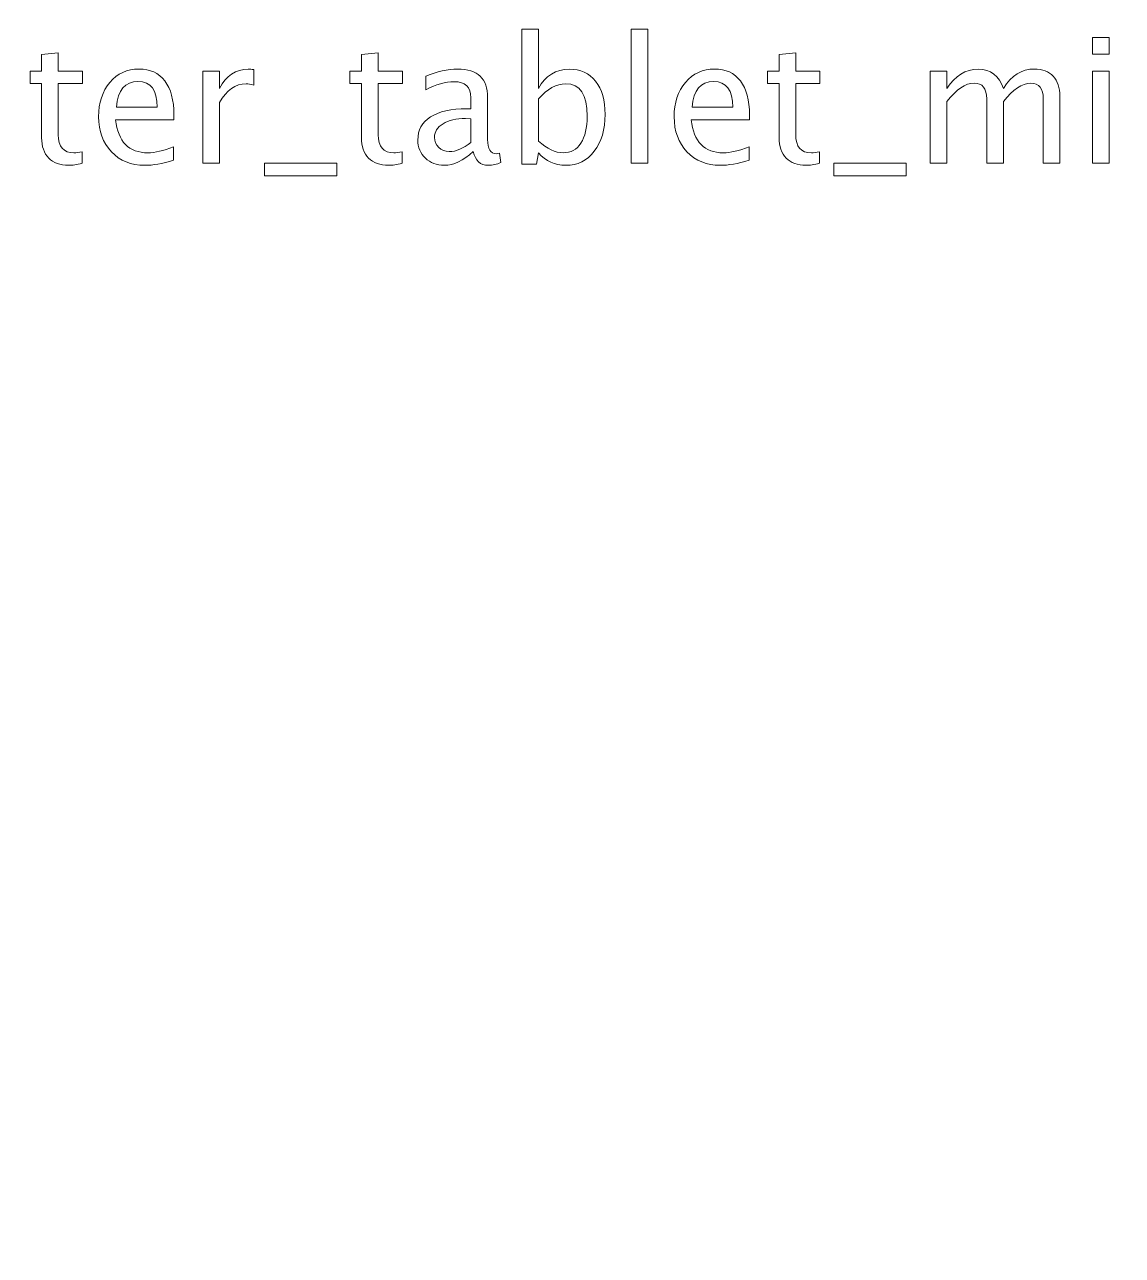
# Model space of a CAD drawing. Header units: centimetres. Extents: x -69 to 69, y -115 to 104.
# Drawn here: x -5.82 to -0.48, y -80.96 to -74.96 of the extents above; entities that cross this region are included whole.
import ezdxf

# ---------------------------------------------------------------- set-up
doc = ezdxf.new("R2010")
doc.units = ezdxf.units.CM
doc.header["$MEASUREMENT"] = 0
doc.layers.add('Layer 1', color=7, linetype='Continuous')

msp = doc.modelspace()

# ---------------------------------------------------------------- linework, layer by layer
at = {"layer": 'Layer 1', "lineweight": 53}
for points, knots in [([(-16.45, -86.45), (-16.45, -86.45), (-16.45, -74.95), (-16.45, -74.95), (-16.45, -74.95), (-16.45, -74.95), (-15.05, -74.95), (-15.05, -74.95), (-15.05, -74.95), (-14.77386, -74.95), (-14.55, -74.72614), (-14.55, -74.45), (-14.55, -74.45), (-14.55, -74.45), (-14.55, -68.05), (-14.55, -68.05), (-14.55, -68.05), (-14.55, -67.77386), (-14.77386, -67.55), (-15.05, -67.55), (-15.05, -67.55), (-15.05, -67.55), (-16.45, -67.55), (-16.45, -67.55), (-16.45, -67.55), (-16.45, -67.55), (-16.45, -63.55), (-16.45, -63.55), (-16.45, -63.55), (-16.45, -63.27386), (-16.22614, -63.05), (-15.95, -63.05), (-15.95, -63.05), (-15.95, -63.05), (15.95, -63.05), (15.95, -63.05), (15.95, -63.05), (16.22614, -63.05), (16.45, -63.27386), (16.45, -63.55), (16.45, -63.55), (16.45, -63.55), (16.45, -64.55), (16.45, -64.55), (16.45, -64.55), (16.45, -64.55), (15.05, -64.55), (15.05, -64.55), (15.05, -64.55), (14.77386, -64.55), (14.55, -64.77386), (14.55, -65.05), (14.55, -65.05), (14.55, -65.05), (14.55, -72.95), (14.55, -72.95), (14.55, -72.95), (14.55, -73.22614), (14.77386, -73.45), (15.05, -73.45), (15.05, -73.45), (15.05, -73.45), (16.45, -73.45), (16.45, -73.45), (16.45, -73.45), (16.45, -73.45), (16.45, -76.55), (16.45, -76.55), (16.45, -76.55), (16.45, -76.55), (15.05, -76.55), (15.05, -76.55), (15.05, -76.55), (14.77386, -76.55), (14.55, -76.77386), (14.55, -77.05), (14.55, -77.05), (14.55, -77.05), (14.55, -80.45), (14.55, -80.45), (14.55, -80.45), (14.55, -80.72614), (14.77386, -80.95), (15.05, -80.95), (15.05, -80.95), (15.05, -80.95), (16.45, -80.95), (16.45, -80.95), (16.45, -80.95), (16.45, -80.95), (16.45, -86.45), (16.45, -86.45), (16.45, -86.45), (16.45, -86.72614), (16.22614, -86.95), (15.95, -86.95), (15.95, -86.95), (15.95, -86.95), (-15.95, -86.95), (-15.95, -86.95), (-15.95, -86.95), (-16.22614, -86.95), (-16.45, -86.72614), (-16.45, -86.45)], [0, 0, 0, 0, 0.037037, 0.037037, 0.037037, 0.037037, 0.0740741, 0.0740741, 0.0740741, 0.0740741, 0.1111111, 0.1111111, 0.1111111, 0.1111111, 0.1481481, 0.1481481, 0.1481481, 0.1481481, 0.1851852, 0.1851852, 0.1851852, 0.1851852, 0.2222222, 0.2222222, 0.2222222, 0.2222222, 0.2592593, 0.2592593, 0.2592593, 0.2592593, 0.2962963, 0.2962963, 0.2962963, 0.2962963, 0.3333333, 0.3333333, 0.3333333, 0.3333333, 0.3703704, 0.3703704, 0.3703704, 0.3703704, 0.4074074, 0.4074074, 0.4074074, 0.4074074, 0.4444444, 0.4444444, 0.4444444, 0.4444444, 0.4814815, 0.4814815, 0.4814815, 0.4814815, 0.5185185, 0.5185185, 0.5185185, 0.5185185, 0.5555556, 0.5555556, 0.5555556, 0.5555556, 0.5925926, 0.5925926, 0.5925926, 0.5925926, 0.6296296, 0.6296296, 0.6296296, 0.6296296, 0.6666667, 0.6666667, 0.6666667, 0.6666667, 0.7037037, 0.7037037, 0.7037037, 0.7037037, 0.7407407, 0.7407407, 0.7407407, 0.7407407, 0.7777778, 0.7777778, 0.7777778, 0.7777778, 0.8148148, 0.8148148, 0.8148148, 0.8148148, 0.8518519, 0.8518519, 0.8518519, 0.8518519, 0.8888889, 0.8888889, 0.8888889, 0.8888889, 0.9259259, 0.9259259, 0.9259259, 0.9259259, 1, 1, 1, 1]), ([(-13, -66.25), (-13, -66.25), (13, -66.25), (13, -66.25), (13, -66.25), (13, -66.25), (13, -83.75), (13, -83.75), (13, -83.75), (13, -83.75), (-13, -83.75), (-13, -83.75), (-13, -83.75), (-13, -83.75), (-13, -66.25), (-13, -66.25)], [0, 0, 0, 0, 0.2, 0.2, 0.2, 0.2, 0.4, 0.4, 0.4, 0.4, 0.6, 0.6, 0.6, 0.6, 1, 1, 1, 1])]:
    msp.add_open_spline(points, degree=3, knots=knots, dxfattribs=at)
at = {"layer": 'Layer 1', "color": 30, "lineweight": 9}
for points, knots in [([(-3.40278, -75.64232), (-3.40278, -75.64232), (-3.40278, -74.98446), (-3.40278, -74.98446), (-3.40278, -74.98446), (-3.40278, -74.98446), (-3.3215, -74.98446), (-3.3215, -74.98446), (-3.3215, -74.98446), (-3.3215, -74.98446), (-3.3215, -75.27331), (-3.3215, -75.27331), (-3.3215, -75.27331), (-3.2882, -75.21052), (-3.2381, -75.17919), (-3.17136, -75.17919), (-3.17136, -75.17919), (-3.11731, -75.17919), (-3.07484, -75.19881), (-3.04379, -75.23818), (-3.04379, -75.23818), (-3.01275, -75.27755), (-2.99722, -75.33131), (-2.99722, -75.39947), (-2.99722, -75.39947), (-2.99722, -75.47369), (-3.01486, -75.53366), (-3.05, -75.5791), (-3.05, -75.5791), (-3.08514, -75.62468), (-3.13142, -75.6474), (-3.18871, -75.6474), (-3.18871, -75.6474), (-3.24191, -75.6474), (-3.28622, -75.62708), (-3.3215, -75.5863), (-3.3215, -75.5863), (-3.3215, -75.5863), (-3.33138, -75.64232), (-3.33138, -75.64232), (-3.33138, -75.64232), (-3.33138, -75.64232), (-3.40278, -75.64232), (-3.40278, -75.64232)], [0, 0, 0, 0, 0.0833333, 0.0833333, 0.0833333, 0.0833333, 0.1666667, 0.1666667, 0.1666667, 0.1666667, 0.25, 0.25, 0.25, 0.25, 0.3333333, 0.3333333, 0.3333333, 0.3333333, 0.4166667, 0.4166667, 0.4166667, 0.4166667, 0.5, 0.5, 0.5, 0.5, 0.5833333, 0.5833333, 0.5833333, 0.5833333, 0.6666667, 0.6666667, 0.6666667, 0.6666667, 0.75, 0.75, 0.75, 0.75, 0.8333333, 0.8333333, 0.8333333, 0.8333333, 1, 1, 1, 1]), ([(-2.86994, -75.63724), (-2.86994, -75.63724), (-2.86994, -74.98446), (-2.86994, -74.98446), (-2.86994, -74.98446), (-2.86994, -74.98446), (-2.78866, -74.98446), (-2.78866, -74.98446), (-2.78866, -74.98446), (-2.78866, -74.98446), (-2.78866, -75.63724), (-2.78866, -75.63724), (-2.78866, -75.63724), (-2.78866, -75.63724), (-2.86994, -75.63724), (-2.86994, -75.63724)], [0, 0, 0, 0, 0.2, 0.2, 0.2, 0.2, 0.4, 0.4, 0.4, 0.4, 0.6, 0.6, 0.6, 0.6, 1, 1, 1, 1]), ([(-0.62301, -75.10638), (-0.62301, -75.10638), (-0.62301, -75.0251), (-0.62301, -75.0251), (-0.62301, -75.0251), (-0.62301, -75.0251), (-0.54173, -75.0251), (-0.54173, -75.0251), (-0.54173, -75.0251), (-0.54173, -75.0251), (-0.54173, -75.10638), (-0.54173, -75.10638), (-0.54173, -75.10638), (-0.54173, -75.10638), (-0.62301, -75.10638), (-0.62301, -75.10638)], [0, 0, 0, 0, 0.2, 0.2, 0.2, 0.2, 0.4, 0.4, 0.4, 0.4, 0.6, 0.6, 0.6, 0.6, 1, 1, 1, 1]), ([(-5.54443, -75.6371), (-5.56955, -75.64401), (-5.59142, -75.6474), (-5.6099, -75.6474), (-5.6099, -75.6474), (-5.65139, -75.6474), (-5.68371, -75.63555), (-5.70685, -75.61184), (-5.70685, -75.61184), (-5.73013, -75.58813), (-5.7417, -75.55525), (-5.7417, -75.51306), (-5.7417, -75.51306), (-5.7417, -75.51306), (-5.7417, -75.24947), (-5.7417, -75.24947), (-5.7417, -75.24947), (-5.7417, -75.24947), (-5.79787, -75.24947), (-5.79787, -75.24947), (-5.79787, -75.24947), (-5.79787, -75.24947), (-5.79787, -75.1885), (-5.79787, -75.1885), (-5.79787, -75.1885), (-5.79787, -75.1885), (-5.7417, -75.1885), (-5.7417, -75.1885), (-5.7417, -75.1885), (-5.7417, -75.1885), (-5.7417, -75.10737), (-5.7417, -75.10737), (-5.7417, -75.10737), (-5.7417, -75.10737), (-5.66042, -75.0996), (-5.66042, -75.0996), (-5.66042, -75.0996), (-5.66042, -75.0996), (-5.66042, -75.1885), (-5.66042, -75.1885), (-5.66042, -75.1885), (-5.66042, -75.1885), (-5.54274, -75.1885), (-5.54274, -75.1885), (-5.54274, -75.1885), (-5.54274, -75.1885), (-5.54274, -75.24947), (-5.54274, -75.24947), (-5.54274, -75.24947), (-5.54274, -75.24947), (-5.66042, -75.24947), (-5.66042, -75.24947), (-5.66042, -75.24947), (-5.66042, -75.24947), (-5.66042, -75.49839), (-5.66042, -75.49839), (-5.66042, -75.49839), (-5.66042, -75.55709), (-5.63488, -75.58644), (-5.58394, -75.58644), (-5.58394, -75.58644), (-5.57307, -75.58644), (-5.55995, -75.58461), (-5.54443, -75.58108), (-5.54443, -75.58108), (-5.54443, -75.58108), (-5.54443, -75.6371), (-5.54443, -75.6371)], [0, 0, 0, 0, 0.0555556, 0.0555556, 0.0555556, 0.0555556, 0.1111111, 0.1111111, 0.1111111, 0.1111111, 0.1666667, 0.1666667, 0.1666667, 0.1666667, 0.2222222, 0.2222222, 0.2222222, 0.2222222, 0.2777778, 0.2777778, 0.2777778, 0.2777778, 0.3333333, 0.3333333, 0.3333333, 0.3333333, 0.3888889, 0.3888889, 0.3888889, 0.3888889, 0.4444444, 0.4444444, 0.4444444, 0.4444444, 0.5, 0.5, 0.5, 0.5, 0.5555556, 0.5555556, 0.5555556, 0.5555556, 0.6111111, 0.6111111, 0.6111111, 0.6111111, 0.6666667, 0.6666667, 0.6666667, 0.6666667, 0.7222222, 0.7222222, 0.7222222, 0.7222222, 0.7777778, 0.7777778, 0.7777778, 0.7777778, 0.8333333, 0.8333333, 0.8333333, 0.8333333, 0.8888889, 0.8888889, 0.8888889, 0.8888889, 1, 1, 1, 1]), ([(-3.98627, -75.6371), (-4.01139, -75.64401), (-4.03326, -75.6474), (-4.05174, -75.6474), (-4.05174, -75.6474), (-4.09323, -75.6474), (-4.12555, -75.63555), (-4.14869, -75.61184), (-4.14869, -75.61184), (-4.17197, -75.58813), (-4.18354, -75.55525), (-4.18354, -75.51306), (-4.18354, -75.51306), (-4.18354, -75.51306), (-4.18354, -75.24947), (-4.18354, -75.24947), (-4.18354, -75.24947), (-4.18354, -75.24947), (-4.23971, -75.24947), (-4.23971, -75.24947), (-4.23971, -75.24947), (-4.23971, -75.24947), (-4.23971, -75.1885), (-4.23971, -75.1885), (-4.23971, -75.1885), (-4.23971, -75.1885), (-4.18354, -75.1885), (-4.18354, -75.1885), (-4.18354, -75.1885), (-4.18354, -75.1885), (-4.18354, -75.10737), (-4.18354, -75.10737), (-4.18354, -75.10737), (-4.18354, -75.10737), (-4.10226, -75.0996), (-4.10226, -75.0996), (-4.10226, -75.0996), (-4.10226, -75.0996), (-4.10226, -75.1885), (-4.10226, -75.1885), (-4.10226, -75.1885), (-4.10226, -75.1885), (-3.98458, -75.1885), (-3.98458, -75.1885), (-3.98458, -75.1885), (-3.98458, -75.1885), (-3.98458, -75.24947), (-3.98458, -75.24947), (-3.98458, -75.24947), (-3.98458, -75.24947), (-4.10226, -75.24947), (-4.10226, -75.24947), (-4.10226, -75.24947), (-4.10226, -75.24947), (-4.10226, -75.49839), (-4.10226, -75.49839), (-4.10226, -75.49839), (-4.10226, -75.55709), (-4.07672, -75.58644), (-4.02578, -75.58644), (-4.02578, -75.58644), (-4.01491, -75.58644), (-4.00179, -75.58461), (-3.98627, -75.58108), (-3.98627, -75.58108), (-3.98627, -75.58108), (-3.98627, -75.6371), (-3.98627, -75.6371)], [0, 0, 0, 0, 0.0555556, 0.0555556, 0.0555556, 0.0555556, 0.1111111, 0.1111111, 0.1111111, 0.1111111, 0.1666667, 0.1666667, 0.1666667, 0.1666667, 0.2222222, 0.2222222, 0.2222222, 0.2222222, 0.2777778, 0.2777778, 0.2777778, 0.2777778, 0.3333333, 0.3333333, 0.3333333, 0.3333333, 0.3888889, 0.3888889, 0.3888889, 0.3888889, 0.4444444, 0.4444444, 0.4444444, 0.4444444, 0.5, 0.5, 0.5, 0.5, 0.5555556, 0.5555556, 0.5555556, 0.5555556, 0.6111111, 0.6111111, 0.6111111, 0.6111111, 0.6666667, 0.6666667, 0.6666667, 0.6666667, 0.7222222, 0.7222222, 0.7222222, 0.7222222, 0.7777778, 0.7777778, 0.7777778, 0.7777778, 0.8333333, 0.8333333, 0.8333333, 0.8333333, 0.8888889, 0.8888889, 0.8888889, 0.8888889, 1, 1, 1, 1]), ([(-1.95285, -75.6371), (-1.97797, -75.64401), (-1.99984, -75.6474), (-2.01832, -75.6474), (-2.01832, -75.6474), (-2.05981, -75.6474), (-2.09213, -75.63555), (-2.11527, -75.61184), (-2.11527, -75.61184), (-2.13855, -75.58813), (-2.15012, -75.55525), (-2.15012, -75.51306), (-2.15012, -75.51306), (-2.15012, -75.51306), (-2.15012, -75.24947), (-2.15012, -75.24947), (-2.15012, -75.24947), (-2.15012, -75.24947), (-2.20629, -75.24947), (-2.20629, -75.24947), (-2.20629, -75.24947), (-2.20629, -75.24947), (-2.20629, -75.1885), (-2.20629, -75.1885), (-2.20629, -75.1885), (-2.20629, -75.1885), (-2.15012, -75.1885), (-2.15012, -75.1885), (-2.15012, -75.1885), (-2.15012, -75.1885), (-2.15012, -75.10737), (-2.15012, -75.10737), (-2.15012, -75.10737), (-2.15012, -75.10737), (-2.06884, -75.0996), (-2.06884, -75.0996), (-2.06884, -75.0996), (-2.06884, -75.0996), (-2.06884, -75.1885), (-2.06884, -75.1885), (-2.06884, -75.1885), (-2.06884, -75.1885), (-1.95116, -75.1885), (-1.95116, -75.1885), (-1.95116, -75.1885), (-1.95116, -75.1885), (-1.95116, -75.24947), (-1.95116, -75.24947), (-1.95116, -75.24947), (-1.95116, -75.24947), (-2.06884, -75.24947), (-2.06884, -75.24947), (-2.06884, -75.24947), (-2.06884, -75.24947), (-2.06884, -75.49839), (-2.06884, -75.49839), (-2.06884, -75.49839), (-2.06884, -75.55709), (-2.0433, -75.58644), (-1.99236, -75.58644), (-1.99236, -75.58644), (-1.98149, -75.58644), (-1.96837, -75.58461), (-1.95285, -75.58108), (-1.95285, -75.58108), (-1.95285, -75.58108), (-1.95285, -75.6371), (-1.95285, -75.6371)], [0, 0, 0, 0, 0.0555556, 0.0555556, 0.0555556, 0.0555556, 0.1111111, 0.1111111, 0.1111111, 0.1111111, 0.1666667, 0.1666667, 0.1666667, 0.1666667, 0.2222222, 0.2222222, 0.2222222, 0.2222222, 0.2777778, 0.2777778, 0.2777778, 0.2777778, 0.3333333, 0.3333333, 0.3333333, 0.3333333, 0.3888889, 0.3888889, 0.3888889, 0.3888889, 0.4444444, 0.4444444, 0.4444444, 0.4444444, 0.5, 0.5, 0.5, 0.5, 0.5555556, 0.5555556, 0.5555556, 0.5555556, 0.6111111, 0.6111111, 0.6111111, 0.6111111, 0.6666667, 0.6666667, 0.6666667, 0.6666667, 0.7222222, 0.7222222, 0.7222222, 0.7222222, 0.7777778, 0.7777778, 0.7777778, 0.7777778, 0.8333333, 0.8333333, 0.8333333, 0.8333333, 0.8888889, 0.8888889, 0.8888889, 0.8888889, 1, 1, 1, 1]), ([(-5.09909, -75.62285), (-5.1537, -75.63922), (-5.2004, -75.6474), (-5.23935, -75.6474), (-5.23935, -75.6474), (-5.30581, -75.6474), (-5.35986, -75.62539), (-5.40149, -75.5815), (-5.40149, -75.5815), (-5.44312, -75.53762), (-5.464, -75.48075), (-5.464, -75.41076), (-5.464, -75.41076), (-5.464, -75.34288), (-5.44566, -75.28714), (-5.40883, -75.24354), (-5.40883, -75.24354), (-5.372, -75.20008), (-5.32486, -75.17834), (-5.26743, -75.17834), (-5.26743, -75.17834), (-5.2131, -75.17834), (-5.17105, -75.19768), (-5.14142, -75.23634), (-5.14142, -75.23634), (-5.11179, -75.27501), (-5.09697, -75.32976), (-5.09697, -75.40074), (-5.09697, -75.40074), (-5.09697, -75.40074), (-5.09739, -75.42557), (-5.09739, -75.42557), (-5.09739, -75.42557), (-5.09739, -75.42557), (-5.38103, -75.42557), (-5.38103, -75.42557), (-5.38103, -75.42557), (-5.36917, -75.53282), (-5.31682, -75.58644), (-5.22411, -75.58644), (-5.22411, -75.58644), (-5.1901, -75.58644), (-5.14847, -75.57684), (-5.09909, -75.55765), (-5.09909, -75.55765), (-5.09909, -75.55765), (-5.09909, -75.62285), (-5.09909, -75.62285)], [0, 0, 0, 0, 0.0769231, 0.0769231, 0.0769231, 0.0769231, 0.1538462, 0.1538462, 0.1538462, 0.1538462, 0.2307692, 0.2307692, 0.2307692, 0.2307692, 0.3076923, 0.3076923, 0.3076923, 0.3076923, 0.3846154, 0.3846154, 0.3846154, 0.3846154, 0.4615385, 0.4615385, 0.4615385, 0.4615385, 0.5384615, 0.5384615, 0.5384615, 0.5384615, 0.6153846, 0.6153846, 0.6153846, 0.6153846, 0.6923077, 0.6923077, 0.6923077, 0.6923077, 0.7692308, 0.7692308, 0.7692308, 0.7692308, 0.8461538, 0.8461538, 0.8461538, 0.8461538, 1, 1, 1, 1]), ([(-4.9567, -75.63724), (-4.9567, -75.63724), (-4.9567, -75.1885), (-4.9567, -75.1885), (-4.9567, -75.1885), (-4.9567, -75.1885), (-4.87542, -75.1885), (-4.87542, -75.1885), (-4.87542, -75.1885), (-4.87542, -75.1885), (-4.87542, -75.27331), (-4.87542, -75.27331), (-4.87542, -75.27331), (-4.8431, -75.21052), (-4.79626, -75.17919), (-4.73473, -75.17919), (-4.73473, -75.17919), (-4.72641, -75.17919), (-4.71766, -75.1799), (-4.70863, -75.18131), (-4.70863, -75.18131), (-4.70863, -75.18131), (-4.70863, -75.25737), (-4.70863, -75.25737), (-4.70863, -75.25737), (-4.72274, -75.25271), (-4.73515, -75.25031), (-4.74588, -75.25031), (-4.74588, -75.25031), (-4.79753, -75.25031), (-4.84071, -75.28079), (-4.87542, -75.34189), (-4.87542, -75.34189), (-4.87542, -75.34189), (-4.87542, -75.63724), (-4.87542, -75.63724), (-4.87542, -75.63724), (-4.87542, -75.63724), (-4.9567, -75.63724), (-4.9567, -75.63724)], [0, 0, 0, 0, 0.0909091, 0.0909091, 0.0909091, 0.0909091, 0.1818182, 0.1818182, 0.1818182, 0.1818182, 0.2727273, 0.2727273, 0.2727273, 0.2727273, 0.3636364, 0.3636364, 0.3636364, 0.3636364, 0.4545455, 0.4545455, 0.4545455, 0.4545455, 0.5454545, 0.5454545, 0.5454545, 0.5454545, 0.6363636, 0.6363636, 0.6363636, 0.6363636, 0.7272727, 0.7272727, 0.7272727, 0.7272727, 0.8181818, 0.8181818, 0.8181818, 0.8181818, 1, 1, 1, 1]), ([(-3.639, -75.58009), (-3.68782, -75.62496), (-3.73481, -75.6474), (-3.77997, -75.6474), (-3.77997, -75.6474), (-3.81708, -75.6474), (-3.84798, -75.63583), (-3.8724, -75.61255), (-3.8724, -75.61255), (-3.89695, -75.58926), (-3.90923, -75.55991), (-3.90923, -75.52449), (-3.90923, -75.52449), (-3.90923, -75.47553), (-3.88862, -75.43785), (-3.84742, -75.4116), (-3.84742, -75.4116), (-3.80621, -75.38536), (-3.74709, -75.37223), (-3.67004, -75.37223), (-3.67004, -75.37223), (-3.67004, -75.37223), (-3.65099, -75.37223), (-3.65099, -75.37223), (-3.65099, -75.37223), (-3.65099, -75.37223), (-3.65099, -75.31819), (-3.65099, -75.31819), (-3.65099, -75.31819), (-3.65099, -75.26612), (-3.67809, -75.24015), (-3.73241, -75.24015), (-3.73241, -75.24015), (-3.77446, -75.24015), (-3.82047, -75.25342), (-3.87028, -75.27995), (-3.87028, -75.27995), (-3.87028, -75.27995), (-3.87028, -75.21306), (-3.87028, -75.21306), (-3.87028, -75.21306), (-3.81553, -75.19048), (-3.76388, -75.17919), (-3.71548, -75.17919), (-3.71548, -75.17919), (-3.66567, -75.17919), (-3.62884, -75.19048), (-3.60527, -75.2132), (-3.60527, -75.2132), (-3.58157, -75.23592), (-3.56971, -75.27091), (-3.56971, -75.31819), (-3.56971, -75.31819), (-3.56971, -75.31819), (-3.56971, -75.52096), (-3.56971, -75.52096), (-3.56971, -75.52096), (-3.56971, -75.56739), (-3.55546, -75.59067), (-3.52681, -75.59067), (-3.52681, -75.59067), (-3.52329, -75.59067), (-3.51806, -75.59011), (-3.51115, -75.58898), (-3.51115, -75.58898), (-3.51115, -75.58898), (-3.50536, -75.63414), (-3.50536, -75.63414), (-3.50536, -75.63414), (-3.52385, -75.64303), (-3.54417, -75.6474), (-3.56647, -75.6474), (-3.56647, -75.6474), (-3.60443, -75.6474), (-3.62856, -75.62496), (-3.639, -75.58009)], [0, 0, 0, 0, 0.05, 0.05, 0.05, 0.05, 0.1, 0.1, 0.1, 0.1, 0.15, 0.15, 0.15, 0.15, 0.2, 0.2, 0.2, 0.2, 0.25, 0.25, 0.25, 0.25, 0.3, 0.3, 0.3, 0.3, 0.35, 0.35, 0.35, 0.35, 0.4, 0.4, 0.4, 0.4, 0.45, 0.45, 0.45, 0.45, 0.5, 0.5, 0.5, 0.5, 0.55, 0.55, 0.55, 0.55, 0.6, 0.6, 0.6, 0.6, 0.65, 0.65, 0.65, 0.65, 0.7, 0.7, 0.7, 0.7, 0.75, 0.75, 0.75, 0.75, 0.8, 0.8, 0.8, 0.8, 0.85, 0.85, 0.85, 0.85, 0.9, 0.9, 0.9, 0.9, 1, 1, 1, 1]), ([(-2.2959, -75.62285), (-2.35051, -75.63922), (-2.39721, -75.6474), (-2.43616, -75.6474), (-2.43616, -75.6474), (-2.50262, -75.6474), (-2.55667, -75.62539), (-2.5983, -75.5815), (-2.5983, -75.5815), (-2.63993, -75.53762), (-2.66081, -75.48075), (-2.66081, -75.41076), (-2.66081, -75.41076), (-2.66081, -75.34288), (-2.64247, -75.28714), (-2.60564, -75.24354), (-2.60564, -75.24354), (-2.56881, -75.20008), (-2.52167, -75.17834), (-2.46424, -75.17834), (-2.46424, -75.17834), (-2.40991, -75.17834), (-2.36786, -75.19768), (-2.33823, -75.23634), (-2.33823, -75.23634), (-2.3086, -75.27501), (-2.29378, -75.32976), (-2.29378, -75.40074), (-2.29378, -75.40074), (-2.29378, -75.40074), (-2.2942, -75.42557), (-2.2942, -75.42557), (-2.2942, -75.42557), (-2.2942, -75.42557), (-2.57784, -75.42557), (-2.57784, -75.42557), (-2.57784, -75.42557), (-2.56598, -75.53282), (-2.51363, -75.58644), (-2.42092, -75.58644), (-2.42092, -75.58644), (-2.38691, -75.58644), (-2.34528, -75.57684), (-2.2959, -75.55765), (-2.2959, -75.55765), (-2.2959, -75.55765), (-2.2959, -75.62285), (-2.2959, -75.62285)], [0, 0, 0, 0, 0.0769231, 0.0769231, 0.0769231, 0.0769231, 0.1538462, 0.1538462, 0.1538462, 0.1538462, 0.2307692, 0.2307692, 0.2307692, 0.2307692, 0.3076923, 0.3076923, 0.3076923, 0.3076923, 0.3846154, 0.3846154, 0.3846154, 0.3846154, 0.4615385, 0.4615385, 0.4615385, 0.4615385, 0.5384615, 0.5384615, 0.5384615, 0.5384615, 0.6153846, 0.6153846, 0.6153846, 0.6153846, 0.6923077, 0.6923077, 0.6923077, 0.6923077, 0.7692308, 0.7692308, 0.7692308, 0.7692308, 0.8461538, 0.8461538, 0.8461538, 0.8461538, 1, 1, 1, 1]), ([(-1.41352, -75.63724), (-1.41352, -75.63724), (-1.41352, -75.1885), (-1.41352, -75.1885), (-1.41352, -75.1885), (-1.41352, -75.1885), (-1.33224, -75.1885), (-1.33224, -75.1885), (-1.33224, -75.1885), (-1.33224, -75.1885), (-1.33224, -75.27331), (-1.33224, -75.27331), (-1.33224, -75.27331), (-1.29259, -75.21052), (-1.24179, -75.17919), (-1.17956, -75.17919), (-1.17956, -75.17919), (-1.11958, -75.17919), (-1.0788, -75.21052), (-1.05707, -75.27331), (-1.05707, -75.27331), (-1.01855, -75.20995), (-0.96831, -75.17834), (-0.90665, -75.17834), (-0.90665, -75.17834), (-0.86728, -75.17834), (-0.83666, -75.18992), (-0.81478, -75.2132), (-0.81478, -75.2132), (-0.79291, -75.23648), (-0.7819, -75.26908), (-0.7819, -75.31099), (-0.7819, -75.31099), (-0.7819, -75.31099), (-0.7819, -75.63724), (-0.7819, -75.63724), (-0.7819, -75.63724), (-0.7819, -75.63724), (-0.86318, -75.63724), (-0.86318, -75.63724), (-0.86318, -75.63724), (-0.86318, -75.63724), (-0.86318, -75.3244), (-0.86318, -75.3244), (-0.86318, -75.3244), (-0.86318, -75.27331), (-0.8835, -75.24777), (-0.92414, -75.24777), (-0.92414, -75.24777), (-0.96634, -75.24777), (-1.01065, -75.27755), (-1.05707, -75.33724), (-1.05707, -75.33724), (-1.05707, -75.33724), (-1.05707, -75.63724), (-1.05707, -75.63724), (-1.05707, -75.63724), (-1.05707, -75.63724), (-1.13835, -75.63724), (-1.13835, -75.63724), (-1.13835, -75.63724), (-1.13835, -75.63724), (-1.13835, -75.32411), (-1.13835, -75.32411), (-1.13835, -75.32411), (-1.13835, -75.27261), (-1.15895, -75.24693), (-1.2003, -75.24693), (-1.2003, -75.24693), (-1.24136, -75.24693), (-1.28539, -75.27684), (-1.33224, -75.33681), (-1.33224, -75.33681), (-1.33224, -75.33681), (-1.33224, -75.63724), (-1.33224, -75.63724), (-1.33224, -75.63724), (-1.33224, -75.63724), (-1.41352, -75.63724), (-1.41352, -75.63724)], [0, 0, 0, 0, 0.047619, 0.047619, 0.047619, 0.047619, 0.0952381, 0.0952381, 0.0952381, 0.0952381, 0.1428571, 0.1428571, 0.1428571, 0.1428571, 0.1904762, 0.1904762, 0.1904762, 0.1904762, 0.2380952, 0.2380952, 0.2380952, 0.2380952, 0.2857143, 0.2857143, 0.2857143, 0.2857143, 0.3333333, 0.3333333, 0.3333333, 0.3333333, 0.3809524, 0.3809524, 0.3809524, 0.3809524, 0.4285714, 0.4285714, 0.4285714, 0.4285714, 0.4761905, 0.4761905, 0.4761905, 0.4761905, 0.5238095, 0.5238095, 0.5238095, 0.5238095, 0.5714286, 0.5714286, 0.5714286, 0.5714286, 0.6190476, 0.6190476, 0.6190476, 0.6190476, 0.6666667, 0.6666667, 0.6666667, 0.6666667, 0.7142857, 0.7142857, 0.7142857, 0.7142857, 0.7619048, 0.7619048, 0.7619048, 0.7619048, 0.8095238, 0.8095238, 0.8095238, 0.8095238, 0.8571429, 0.8571429, 0.8571429, 0.8571429, 0.9047619, 0.9047619, 0.9047619, 0.9047619, 1, 1, 1, 1]), ([(-0.62301, -75.63724), (-0.62301, -75.63724), (-0.62301, -75.1885), (-0.62301, -75.1885), (-0.62301, -75.1885), (-0.62301, -75.1885), (-0.54173, -75.1885), (-0.54173, -75.1885), (-0.54173, -75.1885), (-0.54173, -75.1885), (-0.54173, -75.63724), (-0.54173, -75.63724), (-0.54173, -75.63724), (-0.54173, -75.63724), (-0.62301, -75.63724), (-0.62301, -75.63724)], [0, 0, 0, 0, 0.2, 0.2, 0.2, 0.2, 0.4, 0.4, 0.4, 0.4, 0.6, 0.6, 0.6, 0.6, 1, 1, 1, 1]), ([(-5.37679, -75.36461), (-5.37679, -75.36461), (-5.17867, -75.36461), (-5.17867, -75.36461), (-5.17867, -75.36461), (-5.17867, -75.28107), (-5.20986, -75.23931), (-5.27209, -75.23931), (-5.27209, -75.23931), (-5.33474, -75.23931), (-5.3696, -75.28107), (-5.37679, -75.36461)], [0, 0, 0, 0, 0.25, 0.25, 0.25, 0.25, 0.5, 0.5, 0.5, 0.5, 1, 1, 1, 1]), ([(-3.3215, -75.53028), (-3.27959, -75.56767), (-3.23965, -75.58644), (-3.2017, -75.58644), (-3.2017, -75.58644), (-3.1643, -75.58644), (-3.13537, -75.57078), (-3.11505, -75.53959), (-3.11505, -75.53959), (-3.09459, -75.50841), (-3.08443, -75.46452), (-3.08443, -75.40779), (-3.08443, -75.40779), (-3.08443, -75.30281), (-3.11915, -75.25031), (-3.18857, -75.25031), (-3.18857, -75.25031), (-3.23401, -75.25031), (-3.27832, -75.27487), (-3.3215, -75.32411), (-3.3215, -75.32411), (-3.3215, -75.32411), (-3.3215, -75.53028), (-3.3215, -75.53028)], [0, 0, 0, 0, 0.1428571, 0.1428571, 0.1428571, 0.1428571, 0.2857143, 0.2857143, 0.2857143, 0.2857143, 0.4285714, 0.4285714, 0.4285714, 0.4285714, 0.5714286, 0.5714286, 0.5714286, 0.5714286, 0.7142857, 0.7142857, 0.7142857, 0.7142857, 1, 1, 1, 1]), ([(-2.5736, -75.36461), (-2.5736, -75.36461), (-2.37548, -75.36461), (-2.37548, -75.36461), (-2.37548, -75.36461), (-2.37548, -75.28107), (-2.40667, -75.23931), (-2.4689, -75.23931), (-2.4689, -75.23931), (-2.53155, -75.23931), (-2.56641, -75.28107), (-2.5736, -75.36461)], [0, 0, 0, 0, 0.25, 0.25, 0.25, 0.25, 0.5, 0.5, 0.5, 0.5, 1, 1, 1, 1]), ([(-3.65099, -75.53578), (-3.65099, -75.53578), (-3.65099, -75.42049), (-3.65099, -75.42049), (-3.65099, -75.42049), (-3.65099, -75.42049), (-3.6771, -75.41965), (-3.6771, -75.41965), (-3.6771, -75.41965), (-3.72225, -75.41965), (-3.75866, -75.42797), (-3.78646, -75.44462), (-3.78646, -75.44462), (-3.81412, -75.46141), (-3.82795, -75.48357), (-3.82795, -75.51123), (-3.82795, -75.51123), (-3.82795, -75.53056), (-3.82103, -75.54693), (-3.80734, -75.56033), (-3.80734, -75.56033), (-3.79351, -75.57374), (-3.77672, -75.58051), (-3.75683, -75.58051), (-3.75683, -75.58051), (-3.72296, -75.58051), (-3.68768, -75.56556), (-3.65099, -75.53578)], [0, 0, 0, 0, 0.125, 0.125, 0.125, 0.125, 0.25, 0.25, 0.25, 0.25, 0.375, 0.375, 0.375, 0.375, 0.5, 0.5, 0.5, 0.5, 0.625, 0.625, 0.625, 0.625, 0.75, 0.75, 0.75, 0.75, 1, 1, 1, 1]), ([(-4.65599, -75.6982), (-4.65599, -75.6982), (-4.65599, -75.63724), (-4.65599, -75.63724), (-4.65599, -75.63724), (-4.65599, -75.63724), (-4.30378, -75.63724), (-4.30378, -75.63724), (-4.30378, -75.63724), (-4.30378, -75.63724), (-4.30378, -75.6982), (-4.30378, -75.6982), (-4.30378, -75.6982), (-4.30378, -75.6982), (-4.65599, -75.6982), (-4.65599, -75.6982)], [0, 0, 0, 0, 0.2, 0.2, 0.2, 0.2, 0.4, 0.4, 0.4, 0.4, 0.6, 0.6, 0.6, 0.6, 1, 1, 1, 1]), ([(-1.88258, -75.6982), (-1.88258, -75.6982), (-1.88258, -75.63724), (-1.88258, -75.63724), (-1.88258, -75.63724), (-1.88258, -75.63724), (-1.53037, -75.63724), (-1.53037, -75.63724), (-1.53037, -75.63724), (-1.53037, -75.63724), (-1.53037, -75.6982), (-1.53037, -75.6982), (-1.53037, -75.6982), (-1.53037, -75.6982), (-1.88258, -75.6982), (-1.88258, -75.6982)], [0, 0, 0, 0, 0.2, 0.2, 0.2, 0.2, 0.4, 0.4, 0.4, 0.4, 0.6, 0.6, 0.6, 0.6, 1, 1, 1, 1])]:
    msp.add_open_spline(points, degree=3, knots=knots, dxfattribs=at)

doc.saveas('drawing.dxf')
